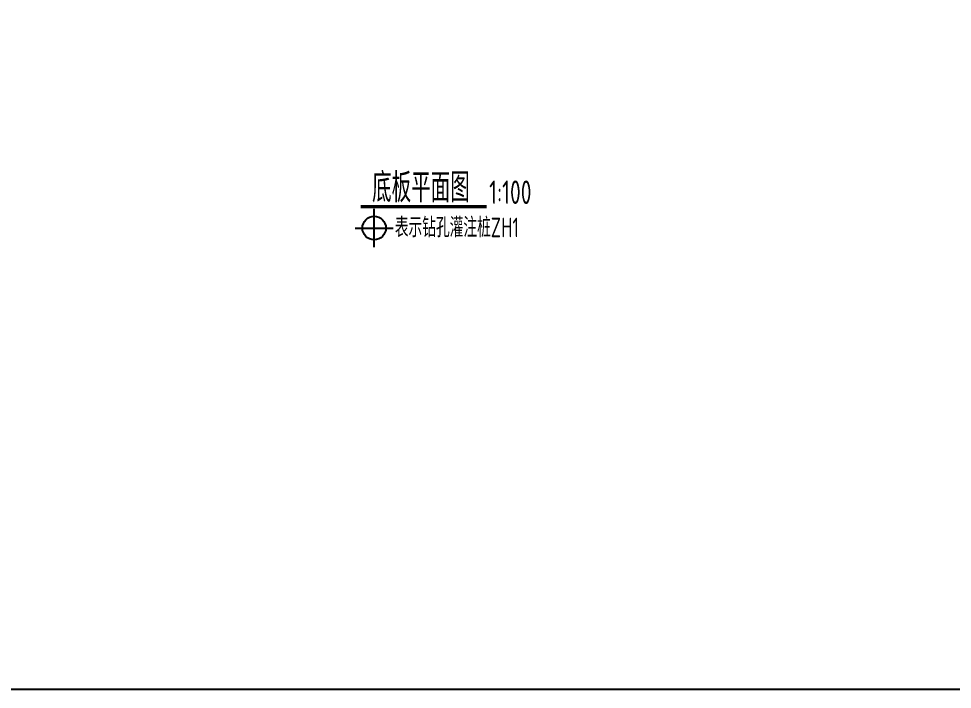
# Model space of a CAD drawing. Header units: millimetres. Extents: x -897614 to 191467, y -439928 to 101803.
# Drawn here: x -414636 to -390794, y -194226 to -177093 of the extents above; entities that cross this region are included whole.
import ezdxf

# ---------------------------------------------------------------- set-up
doc = ezdxf.new("R2010")
doc.units = ezdxf.units.MM
doc.header["$LTSCALE"] = 1000
doc.linetypes.add('ACAD_ISO04W100', pattern=[30, 24, -3, 0, -3])
for name, color, linetype in [('DIM_SYMB', 3, 'Continuous'), ('PUB_TEXT', 7, 'Continuous'), ('TEXT(水平)', 7, 'Continuous'), ('ZH', 7, 'Continuous')]:
    doc.layers.add(name, color=color, linetype=linetype)
doc.layers.add('DOTE', color=8, linetype='ACAD_ISO04W100', lineweight=9)
doc.layers.add('DY', color=1, linetype='Continuous', plot=False)
doc.styles.add('TSSD', font='tssdeng.shx', dxfattribs={"width": 0.7, "bigfont": 'tssdchn.shx'})
doc.styles.add('TSSD_Rein', font='tssdeng.shx', dxfattribs={"width": 0.75, "bigfont": 'hztxt.shx'})

# ---------------------------------------------------------------- blocks, each defined once
blk = doc.blocks.new('A$C74342322')
at = {"layer": 'ZH'}
for p, q in [((0, -488), (0, 488)), ((-488, 0), (488, 0))]:
    blk.add_line(p, q, dxfattribs=at)
blk.add_circle((0, 0), 300, dxfattribs=at)

msp = doc.modelspace()

# ---------------------------------------------------------------- linework, layer by layer
at = {"layer": 'DIM_SYMB', "const_width": 80}
msp.add_lwpolyline([(-405906.27603, -181896.19675), (-402680.61644, -181896.19691)], dxfattribs=at)
at = {"layer": 'DY'}
msp.add_lwpolyline([(-366322.80596, -194226.42591), (-440572.80596, -194226.42591), (-440572.80596, -152226.42591), (-366322.80596, -152226.42591)], close=True, dxfattribs=at)

# ---------------------------------------------------------------- block references
at = {"layer": 'DOTE'}
msp.add_blockref('A$C74342322', (-405557.80562, -182441.53283), dxfattribs=at)

# ---------------------------------------------------------------- texts
at = {"layer": 'PUB_TEXT', "style": 'TSSD', "width": 0.7}
for s, height, p in [('底板平面图', 750, (-405610.19456, -181783.0447)), ('1:100', 600, (-402620.55787, -181826.51472))]:
    msp.add_text(s, height=height, rotation=359.999999146, dxfattribs=at).set_placement(p)
at = {"layer": 'TEXT(水平)', "style": 'TSSD_Rein', "width": 0.7}
msp.add_text('表示钻孔灌注桩ZH1', height=500, dxfattribs=at).set_placement((-405029.49492, -182676.93623))

doc.saveas('drawing.dxf')
